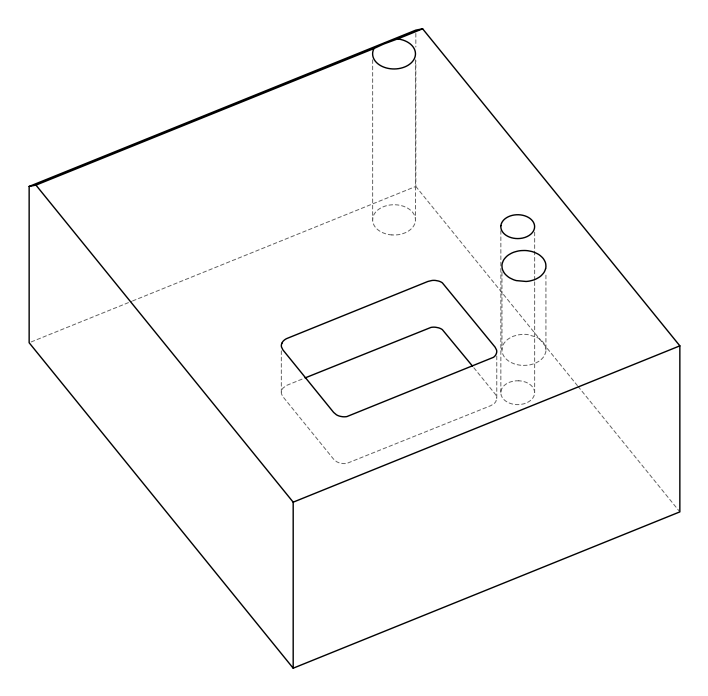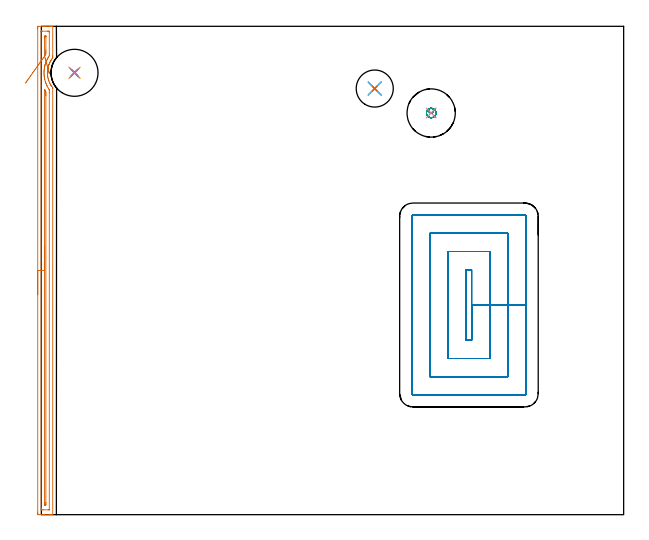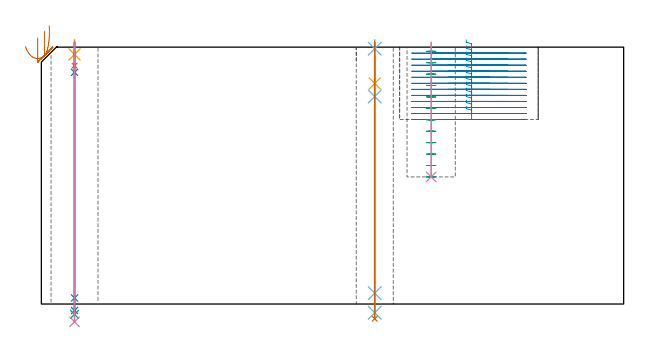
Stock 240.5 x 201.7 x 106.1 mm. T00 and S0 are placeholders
(PLAN: 13 operations, 11 tool changes, 25 min)
(1 AREA_MILL | FG_CHAMFER_SURFACE | UGT0205_001 | 5.04 min | 3880 mm3)
(2 MILL_RECTANGULAR_POCKET | POCKET_RECTANGULAR_STRAIGHT | NXT0201_010 | Follow Part, ap 2.5, ae 75% | 16.27 min | 143250 mm3)
(3 MILL_BLIND_HOLE_FROM_SOLID_MATERIAL | STEP1POCKET | NXT0201_012 | Spiral | 0.89 min | 16665 mm3)
(4 BORE_BLIND_HOLE | STEP1POCKET | UGT0332_076 | 0.22 min | 0 mm3)
(5 SPOT_DRILL | STEP1HOLE | NXT0321_9005460120000 | 0.05 min | 185 mm3)
(6 SPOT_DRILL_1 | STEP1HOLE_1 | NXT0321_9005460120000 | 0.03 min | 2 mm3)
(7 DRILL_BLIND_HOLE_INTO_CENTER | STEP1HOLE | NXT0301_022 | 0.04 min | 99 mm3)
(8 GUN_DRILL_THROUGH_HOLE | STEP1HOLE | UGT0307_001 | 0.48 min | 1928 mm3)
(9 SPADE_DRILL_TO_ENLARGE_THROUGH_HOLE | STEP1HOLE | UGT0306_003 | 0.45 min | 10786 mm3)
(10 DRILL_TO_ENLARGE_THROUGH_HOLE | STEP1HOLE | UGT0301_261 | 0.46 min | 18329 mm3)
(11 DRILL_BLIND_HOLE_INTO_CENTER_1 | STEP1HOLE_1 | NXT0301_127 | 0.07 min | 1105 mm3)
(12 GUN_DRILL_THROUGH_HOLE_1 | STEP1HOLE_1 | UGT0307_006 | 0.52 min | 5834 mm3)
(13 DRILL_TO_ENLARGE_THROUGH_HOLE_1 | STEP1HOLE_1 | UGT0301_283 | 0.46 min | 12548 mm3)
(TOOL UGT0205_001 | Chamfer Mill 20 x 3 x 45 deg. | D20 FL50 Z2)
(TOOL NXT0201_010 | ENDMILL 10mm [2P460-1000-NA 1630] | D10 FL30 Z6)
(TOOL NXT0201_012 | ENDMILL 16mm [2P460-1600-NA 1630] | D16 FL38 Z6)
(TOOL UGT0332_076 | 19.75 mm Rough Boring Bar | D19.75)
(TOOL NXT0321_9005460120000 | NC Spot Drill, 142deg, 12mm, Carbide, Uncoated | D12 PA142 FL30 Z2)
(TOOL NXT0301_022 | Carbide Drill 5.1mm [860.1-0510-015A1-MM 2214] | D5.1 PA140 FL28 Z2)
(TOOL UGT0307_001 | Gun Drill 5 mm | D5 PA130 FL24 Z1)
(TOOL UGT0306_003 | Spade Drill 12.5mm | D12.5 PA132 FL10 Z2)
(TOOL UGT0301_261 | Twist Drill 19.4 mm | D19.4 PA118 FL140 Z2)
(TOOL NXT0301_127 | Carbide Drill 10mm [861.1-1000-030A1-GP GC34] | D10 PA150 FL31.2 Z2)
(TOOL UGT0307_006 | Gun Drill 9 mm | D9 PA130 FL24 Z1)
(TOOL UGT0301_283 | Twist Drill 15.3 mm | D15.3 PA118 FL120 Z2)
(OP 1 AREA_MILL)
G17 G21 G94 G90
T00 M6
G54
G17 G0 G90 X-1.5 Y90.85 S1061 M3
G43 Z116.1 H0
Z109.9
G94 G1 Y90.888 Z109.028 F250.
Y91.002 Z108.163
Y91.191 Z107.312
Y91.453 Z106.48
Y91.787 Z105.674
Y92.19 Z104.9
Y92.658 Z104.164
Y93.19 Z103.472
Y93.779 Z102.829
Y94.422 Z102.24
Y95.114 Z101.708
Y95.85 Z101.24
Y96.624 Z100.837
Y97.43 Z100.503
Y98.262 Z100.241
Y99.114 Z100.052
Y99.978 Z99.938
Y100.85 Z99.9
Y200.681
X-1.499 Y201.112 Z99.901
X-1.495 Y201.566 Z99.903
X-1.491 Y201.691 Z99.905
X-1.045 Y201.7 Z100.351
X0.718 Z102.113
X1.318 Z102.715
X1.6 Z102.997
X3.363 Z104.758
X3.927 Z105.326
X4.245 Z105.644
X4.41 Y201.699 Z105.809
X4.694 Y201.69 Z106.093
X4.7 Y201.557 Z106.1
Y189.526
X4.698 Y188.979 Z106.098
X4.693 Y188.651 Z106.093
X4.684 Y188.635 Z106.084
X4.552 Y188.458 Z105.951
X4.493 Y188.377 Z105.892
X4.258 Y188.052 Z105.656
X3.976 Y187.638 Z105.375
X3.93 Y187.564 Z105.329
X3.679 Y187.12 Z105.079
X3.652 Y187.067 Z105.051
X3.543 Y186.852 Z104.939
X3.454 Y186.683 Z104.853
X3.448 Y186.67 Z104.847
X3.267 Y186.265 Z104.666
X3.146 Y185.961 Z104.541
X3.101 Y185.855 Z104.499
X3.073 Y185.776 Z104.473
X3.069 Y185.765 Z104.469
X3.053 Y185.713 Z104.452
X2.993 Y185.516 Z104.386
X2.934 Y185.331 Z104.327
X2.861 Y185.07 Z104.253
X2.812 Y184.902 Z104.208
X2.806 Y184.882 Z104.203
X2.776 Y184.75 Z104.173
X2.704 Y184.436 Z104.102
X2.693 Y184.374 Z104.09
X2.659 Y184.179 Z104.053
X2.624 Y183.988 Z104.02
X2.595 Y183.768 Z103.991
X2.565 Y183.542 Z103.961
X2.545 Y183.288 Z103.938
X2.527 Y183.094 Z103.922
X2.509 Y182.647 Z103.905
X2.513 Y182.401 Z103.901
X2.511 Y182.396 Z103.905
X2.512 Y182.2 Z103.909
X2.527 Y181.968 Z103.92
X2.538 Y181.753 Z103.933
X2.564 Y181.505 Z103.956
X2.581 Y181.306 Z103.979
X2.608 Y181.121 Z104.007
X2.647 Y180.859 Z104.046
X2.734 Y180.412 Z104.133
X2.844 Y179.964 Z104.243
X2.903 Y179.761 Z104.303
X2.975 Y179.518 Z104.374
X3.1 Y179.148 Z104.5
X3.316 Y178.624 Z104.714
X3.363 Y178.524 Z104.761
X3.429 Y178.386 Z104.825
X3.528 Y178.175 Z104.926
X3.758 Y177.73 Z105.157
X3.865 Y177.545 Z105.263
X3.896 Y177.495 Z105.294
X3.977 Y177.363 Z105.375
X4.245 Y176.967 Z105.643
X4.333 Y176.837 Z105.731
X4.686 Y176.367 Z106.086
X4.687 Y176.365 Z106.087
X4.694 Y176.345 Z106.091
X4.7 Y176.158 Z106.1
Y0.143
X4.694 Y0.01 Z106.093
X4.409 Y0. Z105.808
X3.928 Z105.326
X3.363 Z104.758
X1.318 Z102.715
X0.718 Z102.113
X-1.045 Y0.001 Z100.351
X-1.276 Y0.004 Z100.12
X-1.491 Y0.009 Z99.905
X-1.494 Y0.134 Z99.903
X-1.499 Y0.588 Z99.901
X-1.5 Y1.048 Z99.9
Y100.85
X-0.086 Z101.314
X-0.085 Y199.533 Z101.315
X-0.084 Y199.634 Z101.316
X-0.082 Y199.683 Z101.318
X-0.08 Y199.688 Z101.32
X-0.063 Y199.692 Z101.337
X-0.015 Y199.696 Z101.385
X0.352 Y199.7 Z101.752
X2.482 Z103.882
X2.999 Y199.698 Z104.399
X3.19 Y199.692 Z104.59
X3.279 Y199.688 Z104.679
X3.284 Y199.409 Z104.684
X3.285 Y199.329 Z104.685
Y190.417
X3.281 Y189.61 Z104.681
X3.279 Y189.526 Z104.679
X2.971 Y189.031 Z104.371
X2.731 Y188.635 Z104.131
X2.64 Y188.474 Z104.04
X2.482 Y188.181 Z103.882
X2.263 Y187.744 Z103.663
X2.074 Y187.332 Z103.474
X1.879 Y186.852 Z103.279
X1.834 Y186.734 Z103.234
X1.804 Y186.646 Z103.204
X1.6 Y186.011 Z103.
X1.589 Y185.972 Z102.989
X1.586 Y185.961 Z102.986
X1.485 Y185.574 Z102.885
X1.411 Y185.261 Z102.811
X1.369 Y185.07 Z102.769
X1.265 Y184.517 Z102.665
X1.216 Y184.179 Z102.616
X1.162 Y183.731 Z102.562
X1.124 Y183.288 Z102.524
X1.108 Y182.894 Z102.508
X1.1 Y182.396 Z102.5
X1.11 Y182. Z102.51
X1.139 Y181.505 Z102.539
X1.186 Y181.032 Z102.586
X1.245 Y180.614 Z102.645
X1.361 Y179.964 Z102.761
X1.413 Y179.723 Z102.813
X1.6 Y178.989 Z103.
X1.665 Y178.766 Z103.065
X1.835 Y178.275 Z103.235
X1.969 Y177.94 Z103.369
X2.25 Y177.283 Z103.65
X2.364 Y177.049 Z103.764
X2.482 Y176.821 Z103.882
X2.852 Y176.158 Z104.252
X3.268 Y175.502 Z104.668
X3.279 Y175.445 Z104.679
X3.283 Y175.347 Z104.683
X3.285 Y175.267 Z104.685
X3.286 Y174.454 Z104.686
X3.285 Y2.167 Z104.685
X3.284 Y2.066 Z104.684
X3.281 Y2.017 Z104.681
X3.28 Y2.012 Z104.68
X3.263 Y2.008 Z104.663
X3.215 Y2.004 Z104.615
X2.848 Y2. Z104.248
X0.718 Z102.118
X0.201 Y2.002 Z101.601
X0.01 Y2.008 Z101.41
X-0.079 Y2.012 Z101.321
X-0.084 Y2.291 Z101.316
X-0.085 Y2.371 Z101.315
X-0.086 Y100.85 Z101.314
X1.328 Z102.728
X1.329 Y175.606 Z102.729
X1.331 Y175.629 Z102.731
X1.343 Y175.613 Z102.743
X1.405 Y175.507 Z102.805
X1.462 Y175.406 Z102.862
X1.539 Y175.267 Z102.939
X1.6 Y175.154 Z103.
X1.864 Y174.646 Z103.264
X1.868 Y174.375 Z103.268
X1.87 Y174.102 Z103.27
X1.871 Y173.484 Z103.271
X1.872 Y173.21 Z103.272
X1.871 Y5.044 Z103.271
Y4.771
X1.866 Y4.153 Z103.266
X1.865 Y4.025 Z103.265
X1.743 Y4.009 Z103.143
X1.6 Y4.004 Z103.
X1.449 Y4.006 Z102.849
X1.349 Y4.01 Z102.749
X1.334 Y4.017 Z102.734
X1.332 Y4.03 Z102.732
X1.33 Y4.062 Z102.73
X1.329 Y4.153 Z102.729
Y4.427
X1.328 Y100.85 Z102.728
Y101.722 Z102.766
Y102.586 Z102.88
Y103.438 Z103.069
Y104.27 Z103.332
Y105.076 Z103.665
Y105.85 Z104.068
Y106.586 Z104.537
Y107.278 Z105.068
Y107.921 Z105.657
Y108.51 Z106.301
Y109.042 Z106.993
Y109.51 Z107.728
Y109.913 Z108.502
Y110.247 Z109.308
Y110.509 Z110.14
Y110.698 Z110.992
Y110.812 Z111.857
Y110.85 Z112.728
G0 Z116.1
X3.228 Y182.564
Z114.981
G1 X3.279 Y182.383 Z114.129
X3.31 Y182.273 Z113.264
X3.32 Y182.236 Z112.393
X3.31 Y182.273 Z111.521
X3.279 Y182.383 Z110.656
X3.228 Y182.565 Z109.805
X3.158 Y182.818 Z108.973
X3.069 Y183.139 Z108.167
X2.961 Y183.527 Z107.393
X2.835 Y183.979 Z106.657
X2.693 Y184.491 Z105.965
X2.535 Y185.059 Z105.322
X2.363 Y185.678 Z104.733
X2.177 Y186.345 Z104.202
X1.98 Y187.054 Z103.733
X1.773 Y187.8 Z103.33
X1.557 Y188.576 Z102.996
X1.334 Y189.378 Z102.734
X1.333 Y189.38 Z102.733
X1.33 Y189.429 Z102.73
X1.328 Y189.59 Z102.728
X1.329 Y196.929 Z102.729
X1.334 Y197.547 Z102.734
X1.335 Y197.675 Z102.735
X1.457 Y197.692 Z102.857
X1.6 Y197.696 Z103.
X1.751 Y197.694 Z103.151
X1.851 Y197.69 Z103.251
X1.866 Y197.683 Z103.266
X1.868 Y197.671 Z103.268
X1.87 Y197.638 Z103.27
X1.871 Y197.547 Z103.271
Y197.273
Y191.925
Y191.309
X1.87 Y191.036 Z103.27
X1.864 Y190.417 Z103.264
X1.853 Y190.29 Z103.253
X1.486 Y189.641 Z102.886
X1.423 Y189.526 Z102.823
X1.376 Y189.443 Z102.776
X1.348 Y189.398 Z102.748
X1.334 Y189.378 Z102.734
X0.887 Y188.747 Z102.331
X0.421 Y188.089 Z101.996
X-0.06 Y187.41 Z101.734
X-0.552 Y186.715 Z101.544
X-1.052 Y186.01 Z101.43
X-1.556 Y185.299 Z101.391
X-2.06 Y184.587 Z101.429
X-2.56 Y183.882 Z101.542
X-3.052 Y183.187 Z101.731
X-3.534 Y182.508 Z101.993
X-4. Y181.85 Z102.326
X-4.447 Y181.218 Z102.728
X-4.873 Y180.618 Z103.197
X-5.273 Y180.053 Z103.727
X-5.645 Y179.528 Z104.316
X-5.986 Y179.046 Z104.959
X-6.293 Y178.613 Z105.651
X-6.564 Y178.23 Z106.386
G0 Z116.1
M5
M2
(OP 2 MILL_RECTANGULAR_POCKET)
G17 G21 G94 G90
T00 M6
G54
G17 G0 G90 X175.5 Y75.695 S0 M3
G43 Z116.1 H1
Z109.1
G94 G1 Y72. Z108.11 F250.
X177.7 Z107.52
Y86.6 Z103.608
Y101.2 F500.
X175.5
Y72.
X177.7
Y86.6
X185.2
Y108.7
X168.
Y64.5
X185.2
Y86.6
X192.7
Y116.2
X160.5
Y57.
X192.7
Y86.6
X200.2
Y123.2
G3 X199.7 Y123.7 R0.5
G1 X153.5
G3 X153. Y123.2 R0.5
G1 Y50.
G3 X153.5 Y49.5 R0.5
G1 X199.7
G3 X200.2 Y50. R0.5
G1 Y86.6
Y87.6
G0 X175.5 Y75.695 Z106.608
G1 Y72. Z105.618 F250.
X177.7 Z105.029
Y86.6 Z101.117
Y101.2 F500.
X175.5
Y72.
X177.7
Y86.6
X185.2
Y108.7
X168.
Y64.5
X185.2
Y86.6
X192.7
Y116.2
X160.5
Y57.
X192.7
Y86.6
X200.2
Y123.2
G3 X199.7 Y123.7 R0.5
G1 X153.5
G3 X153. Y123.2 R0.5
G1 Y50.
G3 X153.5 Y49.5 R0.5
G1 X199.7
G3 X200.2 Y50. R0.5
G1 Y86.6
Y87.6
G0 X175.5 Y75.695 Z104.117
G1 Y72. Z103.126 F250.
X177.7 Z102.537
Y86.6 Z98.625
Y101.2 F500.
X175.5
Y72.
X177.7
Y86.6
X185.2
Y108.7
X168.
Y64.5
X185.2
Y86.6
X192.7
Y116.2
X160.5
Y57.
X192.7
Y86.6
X200.2
Y123.2
G3 X199.7 Y123.7 R0.5
G1 X153.5
G3 X153. Y123.2 R0.5
G1 Y50.
G3 X153.5 Y49.5 R0.5
G1 X199.7
G3 X200.2 Y50. R0.5
G1 Y86.6
Y87.6
G0 X175.5 Y75.695 Z101.625
G1 Y72. Z100.635 F250.
X177.7 Z100.045
Y86.6 Z96.133
Y101.2 F500.
X175.5
Y72.
X177.7
Y86.6
X185.2
Y108.7
X168.
Y64.5
X185.2
Y86.6
X192.7
Y116.2
X160.5
Y57.
X192.7
Y86.6
X200.2
Y123.2
G3 X199.7 Y123.7 R0.5
G1 X153.5
G3 X153. Y123.2 R0.5
G1 Y50.
G3 X153.5 Y49.5 R0.5
G1 X199.7
G3 X200.2 Y50. R0.5
G1 Y86.6
Y87.6
G0 X175.5 Y75.695 Z99.133
G1 Y72. Z98.143 F250.
X177.7 Z97.554
Y86.6 Z93.642
Y101.2 F500.
X175.5
Y72.
X177.7
Y86.6
X185.2
Y108.7
X168.
Y64.5
X185.2
Y86.6
X192.7
Y116.2
X160.5
Y57.
X192.7
Y86.6
X200.2
Y123.2
G3 X199.7 Y123.7 R0.5
G1 X153.5
G3 X153. Y123.2 R0.5
G1 Y50.
G3 X153.5 Y49.5 R0.5
G1 X199.7
G3 X200.2 Y50. R0.5
G1 Y86.6
Y87.6
G0 X175.5 Y75.695 Z96.642
G1 Y72. Z95.651 F250.
X177.7 Z95.062
Y86.6 Z91.15
Y101.2 F500.
X175.5
Y72.
X177.7
Y86.6
X185.2
Y108.7
X168.
Y64.5
X185.2
Y86.6
X192.7
Y116.2
X160.5
Y57.
X192.7
Y86.6
X200.2
Y123.2
G3 X199.7 Y123.7 R0.5
G1 X153.5
G3 X153. Y123.2 R0.5
G1 Y50.
G3 X153.5 Y49.5 R0.5
G1 X199.7
G3 X200.2 Y50. R0.5
G1 Y86.6
Y87.6
G0 X175.5 Y75.695 Z94.15
G1 Y72. Z93.16 F250.
X177.7 Z92.57
Y86.6 Z88.658
Y101.2 F500.
X175.5
Y72.
X177.7
Y86.6
X185.2
Y108.7
X168.
Y64.5
X185.2
Y86.6
X192.7
Y116.2
X160.5
Y57.
X192.7
Y86.6
X200.2
Y123.2
G3 X199.7 Y123.7 R0.5
G1 X153.5
G3 X153. Y123.2 R0.5
G1 Y50.
G3 X153.5 Y49.5 R0.5
G1 X199.7
G3 X200.2 Y50. R0.5
G1 Y86.6
Y87.6
G0 X175.5 Y75.695 Z91.658
G1 Y72. Z90.668 F250.
X177.7 Z90.079
Y86.6 Z86.167
Y101.2 F500.
X175.5
Y72.
X177.7
Y86.6
X185.2
Y108.7
X168.
Y64.5
X185.2
Y86.6
X192.7
Y116.2
X160.5
Y57.
X192.7
Y86.6
X200.2
Y123.2
G3 X199.7 Y123.7 R0.5
G1 X153.5
G3 X153. Y123.2 R0.5
G1 Y50.
G3 X153.5 Y49.5 R0.5
G1 X199.7
G3 X200.2 Y50. R0.5
G1 Y86.6
Y87.6
G0 X175.5 Y75.695 Z89.167
G1 Y72. Z88.177 F250.
X177.7 Z87.587
Y86.6 Z83.675
Y101.2 F500.
X175.5
Y72.
X177.7
Y86.6
X185.2
Y108.7
X168.
Y64.5
X185.2
Y86.6
X192.7
Y116.2
X160.5
Y57.
X192.7
Y86.6
X200.2
Y123.2
G3 X199.7 Y123.7 R0.5
G1 X153.5
G3 X153. Y123.2 R0.5
G1 Y50.
G3 X153.5 Y49.5 R0.5
G1 X199.7
G3 X200.2 Y50. R0.5
G1 Y86.6
Y87.6
G0 X175.5 Y75.695 Z86.675
G1 Y72. Z85.685 F250.
X177.7 Z85.095
Y86.6 Z81.183
Y101.2 F500.
X175.5
Y72.
X177.7
Y86.6
X185.2
Y108.7
X168.
Y64.5
X185.2
Y86.6
X192.7
Y116.2
X160.5
Y57.
X192.7
Y86.6
X200.2
Y123.2
G3 X199.7 Y123.7 R0.5
G1 X153.5
G3 X153. Y123.2 R0.5
G1 Y50.
G3 X153.5 Y49.5 R0.5
G1 X199.7
G3 X200.2 Y50. R0.5
G1 Y86.6
Y87.6
G0 X175.5 Y75.695 Z84.183
G1 Y72. Z83.193 F250.
X177.7 Z82.604
Y86.6 Z78.692
Y101.2 F500.
X175.5
Y72.
X177.7
Y86.6
X185.2
Y108.7
X168.
Y64.5
X185.2
Y86.6
X192.7
Y116.2
X160.5
Y57.
X192.7
Y86.6
X200.2
Y123.2
G3 X199.7 Y123.7 R0.5
G1 X153.5
G3 X153. Y123.2 R0.5
G1 Y50.
G3 X153.5 Y49.5 R0.5
G1 X199.7
G3 X200.2 Y50. R0.5
G1 Y86.6
Y87.6
G0 X175.5 Y75.695 Z81.692
G1 Y72. Z80.702 F250.
X177.7 Z80.112
Y86.6 Z76.2
Y101.2 F500.
X175.5
Y72.
X177.7
Y86.6
X185.2
Y108.7
X168.
Y64.5
X185.2
Y86.6
X192.7
Y116.2
X160.5
Y57.
X192.7
Y86.6
X200.2
Y123.2
G3 X199.7 Y123.7 R0.5
G1 X153.5
G3 X153. Y123.2 R0.5
G1 Y50.
G3 X153.5 Y49.5 R0.5
G1 X199.7
G3 X200.2 Y50. R0.5
G1 Y86.6
Y87.6
G0 Z116.1
M5
M2
(OP 3 MILL_BLIND_HOLE_FROM_SOLID_MATERIAL)
G17 G21 G94 G90
T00 M6
G54
G17 G0 G90 X161. Y165.9 S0 M3
G43 Z116.1 H1
Z104.383
G94 G3 X161.975 Y166.875 R0.975 F250.
X161. Y167.85 R0.975
X159.05 Y165.9 R1.95
X161. Y167.85 R-1.95
X160.025 Y166.875 R0.975
X161. Y165.9 R0.975
G0 Z99.667
G3 X161.975 Y166.875 R0.975
X161. Y167.85 R0.975
X159.05 Y165.9 R1.95
X161. Y167.85 R-1.95
X160.025 Y166.875 R0.975
X161. Y165.9 R0.975
G0 Z94.95
G3 X161.975 Y166.875 R0.975
X161. Y167.85 R0.975
X159.05 Y165.9 R1.95
X161. Y167.85 R-1.95
X160.025 Y166.875 R0.975
X161. Y165.9 R0.975
G0 Z90.233
G3 X161.975 Y166.875 R0.975
X161. Y167.85 R0.975
X159.05 Y165.9 R1.95
X161. Y167.85 R-1.95
X160.025 Y166.875 R0.975
X161. Y165.9 R0.975
G0 Z85.517
G3 X161.975 Y166.875 R0.975
X161. Y167.85 R0.975
X159.05 Y165.9 R1.95
X161. Y167.85 R-1.95
X160.025 Y166.875 R0.975
X161. Y165.9 R0.975
G0 Z80.8
G3 X161.975 Y166.875 R0.975
X161. Y167.85 R0.975
X159.05 Y165.9 R1.95
X161. Y167.85 R-1.95
X160.025 Y166.875 R0.975
X161. Y165.9 R0.975
G0 Z76.083
G3 X161.975 Y166.875 R0.975
X161. Y167.85 R0.975
X159.05 Y165.9 R1.95
X161. Y167.85 R-1.95
X160.025 Y166.875 R0.975
X161. Y165.9 R0.975
G0 Z71.367
G3 X161.975 Y166.875 R0.975
X161. Y167.85 R0.975
X159.05 Y165.9 R1.95
X161. Y167.85 R-1.95
X160.025 Y166.875 R0.975
X161. Y165.9 R0.975
G0 Z66.65
G3 X161.975 Y166.875 R0.975
X161. Y167.85 R0.975
X159.05 Y165.9 R1.95
X161. Y167.85 R-1.95
X160.025 Y166.875 R0.975
X161. Y165.9 R0.975
G0 Z61.933
G3 X161.975 Y166.875 R0.975
X161. Y167.85 R0.975
X159.05 Y165.9 R1.95
X161. Y167.85 R-1.95
X160.025 Y166.875 R0.975
X161. Y165.9 R0.975
G0 Z57.217
G3 X161.975 Y166.875 R0.975
X161. Y167.85 R0.975
X159.05 Y165.9 R1.95
X161. Y167.85 R-1.95
X160.025 Y166.875 R0.975
X161. Y165.9 R0.975
G0 Z52.5
G3 X161.975 Y166.875 R0.975
X161. Y167.85 R0.975
X159.05 Y165.9 R1.95
X161. Y167.85 R-1.95
X160.025 Y166.875 R0.975
X161. Y165.9 R0.975
G0 Z116.1
M5
M2
(OP 4 BORE_BLIND_HOLE)
G17 G21 G94 G90
T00 M6
G54
G17 G0 G90 X161. Y165.9 S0 M3
G43 Z116.1 H0
G94 G85 G98 Z52.5 F250. R108.1
G80
M5
M2
(OP 5 SPOT_DRILL)
G17 G21 G94 G90
T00 M6
G54
G17 G0 G90 X13.7 Y182.5 S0 M3
G43 Z116.1 H0
G94 G81 G98 Z103.1 F250. R109.1
G80
M5
M2
(OP 6 SPOT_DRILL_1)
G17 G21 G94 G90
T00 M6
G54
G17 G0 G90 X137.7 Y176. S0 M3
G43 Z116.1 H0
G94 G81 G98 Z105.441 F250. R109.1
G80
M5
M2
(OP 7 DRILL_BLIND_HOLE_INTO_CENTER)
G17 G21 G94 G90
T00 M6
G54
G17 G0 G90 X13.7 Y182.5 S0 M3
G43 Z116.1 H1
G94 G81 G98 Z98.45 F250. R108.1
G80
M5
M2
(OP 8 GUN_DRILL_THROUGH_HOLE)
G17 G21 G94 G90
T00 M6
G54
G17 G0 G90 X13.7 Y182.5 M8
G43 Z116.1 H0
Z104.016
S716 M3
G94 G1 Z95.694 F125. M26
G4 X.084
Z2.5 F250.
G4 X.084
Z-2.666 F125.
G4 X.084
M5
M9
G0 Z104.016
Z116.1
M2
(OP 9 SPADE_DRILL_TO_ENLARGE_THROUGH_HOLE)
G17 G21 G94 G90
T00 M6
G54
G17 G0 G90 X13.7 Y182.5 S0 M3
G43 Z116.1 H0
G94 G73 G98 Z-4.283 F250. Q12.265 R108.1
G80
M5
M2
(OP 10 DRILL_TO_ENLARGE_THROUGH_HOLE)
G17 G21 G94 G90
T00 M6
G54
G17 G0 G90 X13.7 Y182.5 S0 M3
G43 Z116.1 H0
G94 G73 G98 Z-7.328 F250. Q18.905 R108.1
G80
M5
M2
(OP 11 DRILL_BLIND_HOLE_INTO_CENTER_1)
G17 G21 G94 G90
T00 M6
G54
G17 G0 G90 X137.7 Y176. S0 M3
G43 Z116.1 H1
G94 G81 G98 Z91.1 F250. R108.1
G80
M5
M2
(OP 12 GUN_DRILL_THROUGH_HOLE_1)
G17 G21 G94 G90
T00 M6
G54
G17 G0 G90 X137.7 Y176. M8
G43 Z116.1 H0
Z102.06
S716 M3
G94 G1 Z85.707 F125. M26
G4 X.084
Z4.5 F250.
G4 X.084
Z-3.598 F125.
G4 X.084
M5
M9
G0 Z102.06
Z116.1
M2
(OP 13 DRILL_TO_ENLARGE_THROUGH_HOLE_1)
G17 G21 G94 G90
T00 M6
G54
G17 G0 G90 X137.7 Y176. S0 M3
G43 Z116.1 H0
G94 G73 G98 Z-6.097 F250. Q14.025 R108.1
G80
M5
M2
